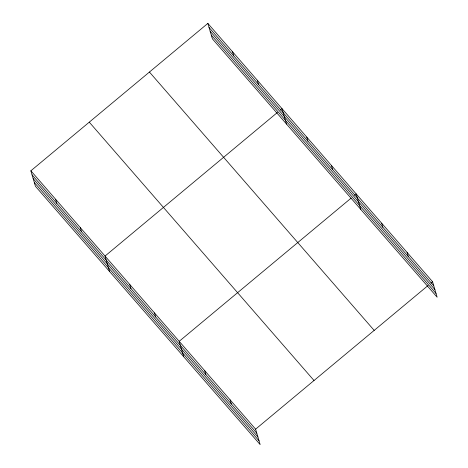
<?xml version="1.0" encoding="UTF-8"?>
<svg xmlns="http://www.w3.org/2000/svg" width="468" height="468" viewBox="0 0 468 468"><rect width="100%" height="100%" fill="white"/><g stroke="black" fill="none" stroke-linecap="round" stroke-linejoin="round"><path stroke-width="0.7" d="M30.865 170.808L255.61 429.162L260.155 444.6L35.41 186.246L30.865 170.808L207.845 23.4L432.59 281.754L437.135 297.192L212.39 38.838L207.845 23.4M277.518 112.396L105.031 256.066L109.576 271.504M280.326 110.062L282.011 108.658L286.556 124.096M351.123 198.122L179.197 341.318L183.743 356.762M354.492 195.314L356.177 193.91L360.723 209.354M255.61 429.162L428.097 285.492M430.905 283.152L432.59 281.754M209.044 27.466L433.783 285.819M210.15 31.221L434.889 289.569M211.284 35.088L436.03 293.436M149.444 72.043L374.184 330.396M89.271 122.166L314.01 380.513M32.064 174.874L256.809 433.228M33.169 178.63L257.909 436.977M34.304 182.497L259.05 440.844M407.119 252.468L408.312 256.54M381.648 223.189L382.842 227.255M331.455 165.491L332.649 169.556M306.733 137.077L307.926 141.143M257.289 80.239L258.488 84.304M232.567 51.819L233.766 55.885M230.139 399.877L231.338 403.948M204.668 370.597L205.867 374.663M154.475 312.899L155.674 316.965M129.753 284.48L130.952 288.551M80.309 227.647L81.508 231.713M55.587 199.228L56.786 203.293"/></g></svg>
